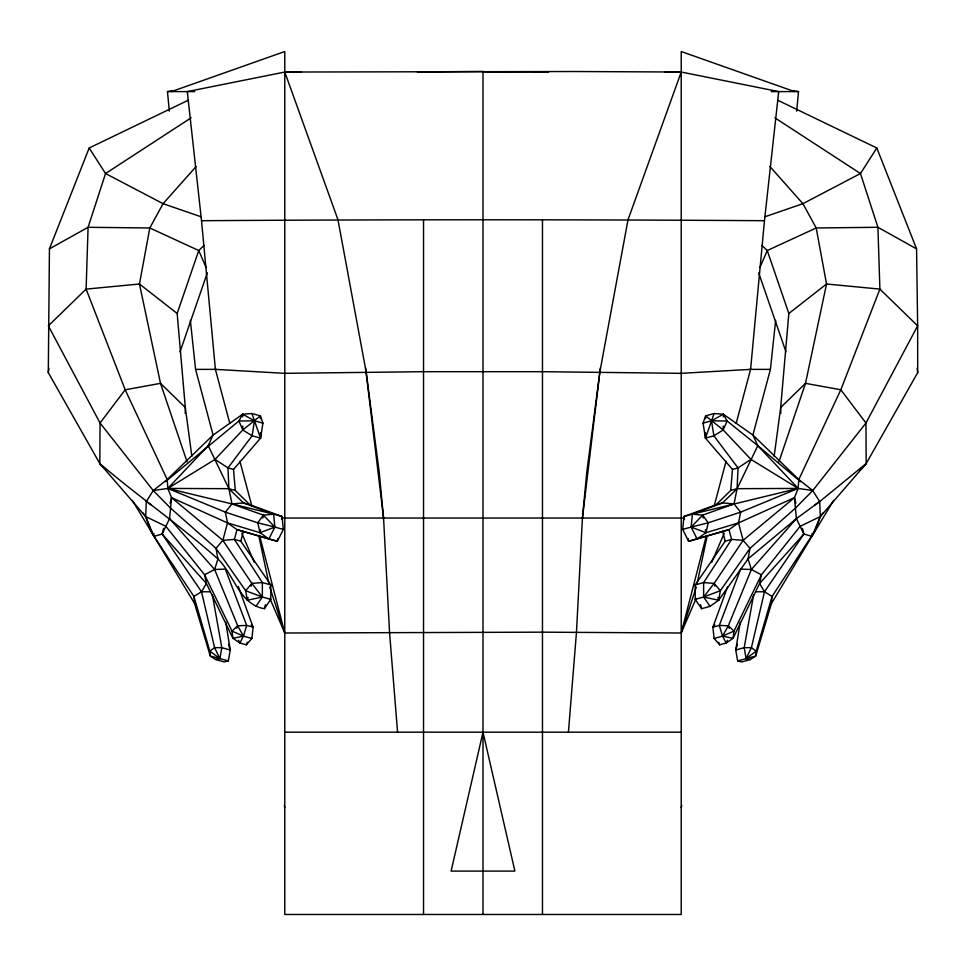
<?xml version="1.0" encoding="UTF-8"?>
<svg xmlns="http://www.w3.org/2000/svg" width="966" height="966" viewBox="0 0 966 966"><rect width="100%" height="100%" fill="white"/><g stroke="black" fill="none" stroke-linecap="round" stroke-linejoin="round"><path stroke-width="1.45" d="M225.754 622.213L230.246 650.009L228.362 660.913L224.172 661.903L215.732 659.561L210.298 656.059L209.815 651.132L193.924 596.445L153.968 536.384L145.673 516.556L99.812 463.571L48.3 372.635L49.435 248.866L89.186 147.991L188.406 100.162M191.86 456.326L185.315 407.495L177.164 313.491L139.466 284.004L86.107 289.112L48.348 325.832L100.041 423.011L99.812 463.571C138.331 496.488 180.002 525.323 217.942 558.94C233.796 574.275 239.58 604.752 264.382 608.689L270.794 599.379L270.806 584.913L240.788 541.165L234.4 539.402L222.856 540.32L171.55 497.647L167.83 488.422L167.203 479.547L125.182 389.781L86.107 289.112L88.087 227.288L105.536 173.53L191.159 117.816M774.841 117.816L860.465 173.53L877.913 227.288L879.893 289.112L840.818 389.781L798.797 479.547L798.17 488.422L794.45 497.647L738.495 522.92L729.016 529.61L688.661 541.322L682.672 529.428L683.94 516.484L716.168 504.699L730.707 490.462L732.482 469.452L705.458 438.141L705.506 432.575M705.615 418.64L705.627 415.863L714.079 413.52L723.329 414.209L753.009 435.123L798.797 479.547L812.756 490.559L819.687 501.571L820.327 516.556L815.111 530.696L772.076 596.445L756.185 651.132L755.702 656.059L750.268 659.561L741.828 661.903L737.638 660.913L735.754 650.009L740.246 622.213M777.594 100.162L876.814 147.991L916.565 248.866L917.652 325.832L865.959 423.011L812.756 490.559L798.17 488.422L750.956 459.418L723.208 429.967L723.244 426.03M723.305 416.829L723.329 414.209L711.507 420.814L703.067 423.156L705.458 438.141L713.898 435.799L723.208 429.967L727.108 421.019L723.329 414.209M185.182 413.327L185.315 407.495L160.501 383.357L139.466 284.004L149.802 227.976L163.073 203.681L196.11 166.514M146.313 501.571L145.673 516.556L150.889 530.696L153.968 536.384L162.131 534.017L169.593 518.609L171.55 497.647L227.505 522.92L260.035 532.689L268.898 538.98L277.339 541.322L283.328 529.428L282.06 516.484L249.832 504.699L243.444 502.924L231.985 503.926L167.83 488.422L153.244 490.559L146.313 501.571L151.143 504.928M600.405 367.913L586.797 472.084L582.413 518.319L576.461 632.368L568.431 732.18M695.206 599.379L701.618 608.689L710.058 606.346L718.668 600.224L748.058 558.94L749.99 548.362L743.144 540.32L731.6 539.402L725.212 541.165L695.194 584.913L695.206 599.379L703.646 597.036L714.128 583.404L743.144 540.32L794.45 497.647L796.407 518.609L803.869 534.017L812.032 536.384L812.201 533.413M761.969 245.436L767.258 250.532L788.836 313.491L780.685 407.495L774.14 456.326M737.638 660.913L755.702 656.059L771.472 603.4L772.076 596.445L764.492 591.747L759.59 583.488L761.425 574.794L800.138 526.313L820.327 516.556L866.188 463.571L917.7 372.635L917.652 325.832L879.893 289.112L826.534 284.004L788.836 313.491M736.213 423.301L750.594 369.374L764.468 220.707L778.705 91.601L681.223 72.039L575.313 71.52L284.777 72.039L187.295 91.601L201.532 220.707L215.406 369.374L229.787 423.301M796.672 111.114L798.532 91.601L794.076 90.852M753.009 435.123L757.791 445.664L737.094 488.687L722.556 502.924L692.393 514.141L691.125 527.086L697.102 538.98L705.965 532.689L738.495 522.92L740.644 512.149L734.015 503.926L722.556 502.924L716.168 504.699M752.925 434.954L770.421 369.374L775.65 320.314M143.04 512.958L145.673 516.556L165.862 526.313L204.575 574.794L206.41 583.488L232.939 638.321L239.87 643.018L246.282 644.805L251.885 638.478L253.116 627.2L238.336 586.567M582.413 518.319L599.789 372.369L628.021 219.777L681.223 72.039L664.632 72.039M48.3 372.635L48.843 368.215M249.832 504.699L235.293 490.462L233.518 469.452L260.542 438.141L262.933 423.156L260.373 415.863L251.921 413.52L242.671 414.209L212.991 435.123L167.203 479.547L153.244 490.559L100.041 423.011L125.182 389.781L160.501 383.357L187.054 461.784M688.13 538.557L688.661 541.322L729.016 529.61L731.6 539.402L703.634 582.57L703.646 597.036L718.668 600.224L720.346 590.721L749.99 548.362L795.429 508.128L812.756 490.559M753.637 594.742L744.194 647.667L746.09 658.583L750.268 659.561M283.328 529.428L274.875 527.086L260.035 532.689L260.591 529.766M262.812 518.054L263.368 515.132L273.607 514.141L282.06 516.484L281.529 519.237M277.87 538.557L277.339 541.322L236.984 529.61L227.505 522.92L225.356 512.149L231.985 503.926L228.906 488.687L227.976 467.906L252.102 435.799L254.493 420.814L251.921 413.52M697.138 583.392L707.269 535.466M682.672 529.428L691.125 527.086L705.965 532.689L708.247 522.811L702.632 515.132L692.393 514.141L683.94 516.484L684.471 519.237M802.42 528.414L803.869 534.017L764.492 591.747L751.415 647.655L746.09 658.583L756.185 651.132L751.415 647.655L744.194 647.667L735.754 650.009L737.444 644.274M228.362 660.913L219.91 658.583L214.585 647.655L201.508 591.747L162.131 534.017L163.58 528.414M170.101 503.238L171.55 497.647M706.436 535.502L681.223 633.008L542.469 632.162L284.777 633.008L269.852 598.377M240.788 541.165L243.372 531.385M251.885 638.478L243.444 636.135L237.708 625.787L214.621 569.493L217.942 558.94L216.01 548.362L222.856 540.32L227.505 522.92M714.055 506.377L726.106 461.193M270.794 599.379L262.354 597.036L247.332 600.224L248.093 597.423M251.124 586.217L251.872 583.404L222.856 540.32M264.382 608.689L265.457 604.728M270.094 587.557L270.806 584.913L262.366 582.57L251.872 583.404L245.654 590.721L247.332 600.224M681.223 807.407L681.767 805.499M696.051 587.714L681.223 633.008L696.148 598.377M778.946 461.784L805.499 383.357L826.534 284.004L816.198 227.976L802.927 203.681L769.89 166.514M177.164 313.491L198.742 250.532L204.031 245.436M180.038 351.841L207.316 272.871M705.458 438.141L714.079 413.52M703.067 423.156L705.627 415.863L723.208 429.967M727.664 586.567L712.884 627.2L714.115 638.478L719.718 644.805L726.13 643.018L733.061 638.321L759.59 583.488L803.869 534.017M236.755 628.274L237.708 625.787L246.692 625.425L253.116 627.2L251.16 624.99M246.282 644.805L247.26 642.281M714.115 638.478L722.556 636.135L728.292 625.787L751.379 569.493L796.407 518.609L819.687 501.571L866.188 463.571L865.959 423.011L840.818 389.781L805.499 383.357L780.685 407.495L780.818 413.327M812.032 536.384L820.327 516.556L822.96 512.958M711.664 562.357L724.21 533.268M759.892 267.534L767.258 250.532L816.198 227.976L877.913 227.288L916.565 248.866M255.942 606.346L262.354 597.036L262.366 582.57L234.4 539.402L236.984 529.61L268.898 538.98L274.875 527.086L257.753 522.811L225.356 512.149L167.83 488.422L208.209 445.664L212.991 435.123M727.446 640.313L726.13 643.018L722.556 636.135L719.308 625.425L740.656 569.119L751.379 569.493L761.425 574.794L734.015 631.088L733.061 638.321L722.556 636.135L734.015 631.088L728.292 625.787L719.308 625.425L712.884 627.2L714.84 624.99M262.933 423.156L254.493 420.814L242.671 414.209L238.892 421.019L165.452 481.672M212.363 594.742L221.806 647.667L219.91 658.583L210.298 656.059L194.528 603.4L193.924 596.445L201.508 591.747L206.41 583.488L162.131 534.017M771.472 603.4L833.658 500.352M876.814 147.991L860.465 173.53L802.927 203.681L764.794 216.819M208.209 445.664L228.906 488.687L243.444 502.924L273.607 514.141L274.875 527.086L263.368 515.132L257.753 522.811L260.035 532.689M235.293 490.462L228.906 488.687L167.83 488.422L215.044 459.418L242.792 429.967L260.373 415.863L260.385 418.64M702.632 515.132L691.125 527.086L708.247 522.811L740.644 512.149L798.17 488.422L757.791 445.664L727.108 421.019L711.507 420.814L713.898 435.799L738.024 467.906L737.094 488.687L734.015 503.926L702.632 515.132L703.188 518.054M859.716 469.874L866.188 463.571M237.708 625.787L231.985 631.088L232.939 638.321L243.444 636.135L246.692 625.425L225.344 569.119L214.621 569.493L204.575 574.794L231.985 631.088L243.444 636.135L239.87 643.018L238.554 640.313M747.587 559.266L796.407 518.609M814.857 504.928L819.687 501.571M750.956 459.418L738.024 467.906L732.482 469.452M49.435 248.866L88.087 227.288L149.802 227.976L198.742 250.532L206.108 267.534M171.429 91.601L284.777 51.524L284.777 914.476L681.223 914.476L681.223 51.524L794.571 91.601M730.707 490.462L737.094 488.687L798.17 488.422L692.393 514.141M215.732 659.561L219.91 658.583L209.815 651.132L214.585 647.655L221.806 647.667L230.246 650.009L228.556 644.274M169.328 111.114L167.468 91.601L171.924 90.852M750.594 369.374L681.223 373.335L542.469 371.693L423.531 371.693L284.777 373.335L215.406 369.374M201.532 220.707C389.165 219.475 576.835 219.475 764.468 220.707M755.641 591.796L764.492 591.747M301.368 72.039L284.777 72.039L337.979 219.777L366.211 372.369L379.203 472.084L383.587 518.319L389.54 632.368L397.569 732.18M417.397 72.039L431.947 72.039M534.053 72.039L548.603 72.039M167.468 91.601L194.758 91.601M771.242 91.601L798.532 91.601M190.35 320.314L195.579 369.374L216.396 369.374M749.604 369.374L770.421 369.374M281.806 518.042L684.194 518.042M284.777 732.18L681.223 732.18M201.508 591.747L210.359 591.796M710.058 606.346L703.646 597.036L720.346 590.721L714.128 583.404L703.634 582.57L695.194 584.913L695.906 587.557M273.607 514.141L231.985 503.926L263.368 515.132M260.542 438.141L252.102 435.799L242.792 429.967L238.892 421.019L254.493 420.814L260.542 438.141L260.494 432.575M233.518 469.452L227.976 467.906L215.044 459.418M201.206 216.819L163.073 203.681L105.536 173.53L89.186 147.991M757.791 445.664L800.548 481.672M99.812 463.571L106.284 469.874M153.244 490.559L170.571 508.128L216.01 548.362L245.654 590.721L262.354 597.036L251.872 583.404M169.593 518.609L214.621 569.493M132.342 500.352L194.528 603.4M241.79 533.268L254.336 562.357M718.74 642.281L719.718 644.805M728.292 625.787L729.245 628.274M758.684 272.871L785.962 351.841M269.949 587.714L284.777 633.008L259.564 535.502M748.058 558.94L751.379 569.493M284.233 805.499L284.777 807.407M714.128 583.404L714.876 586.217M717.907 597.423L718.668 600.224M700.543 604.728L701.618 608.689M738.495 522.92L743.144 540.32M239.894 461.193L251.945 506.377M195.579 369.374L213.075 434.954M722.628 531.385L725.212 541.165M794.45 497.647L795.899 503.238M258.731 535.466L268.862 583.392M705.409 529.766L705.965 532.689M365.595 367.913L383.587 518.319M917.157 368.215L917.7 372.635M153.799 533.413L153.968 536.384M242.671 414.209L242.695 416.829M242.756 426.03L242.792 429.967M483 914.476L483 71.436L423.531 71.895M483 71.895L542.469 71.895M542.469 220.2L542.469 914.476M423.531 220.2L423.531 914.476M483 732.18L451.11 871.091L514.89 871.091L483 732.18"/></g></svg>
